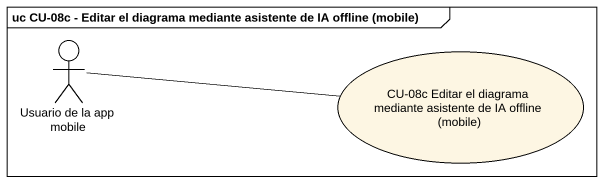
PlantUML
@startuml
mainframe uc CU-08c - Editar el diagrama mediante asistente de IA offline (mobile)
actor "Usuario de la app mobile" as Usuario_de_la_app_mobile
usecase "CU-08c Editar el diagrama mediante asistente de IA offline (mobile)" as CU_08c_Editar_el_diagrama
Usuario_de_la_app_mobile -right- CU_08c_Editar_el_diagrama
@enduml
